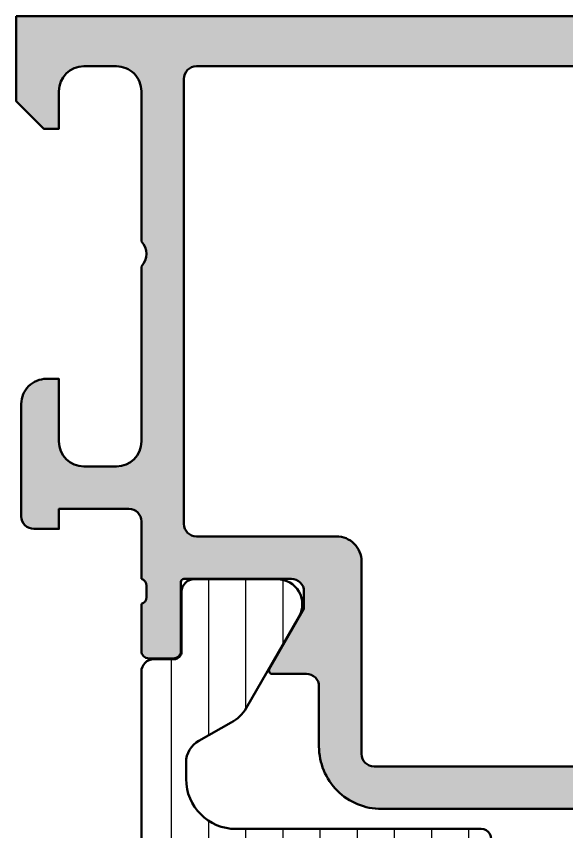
# Model space of a CAD drawing. Extents: x 0 to 94, y 0 to 74.
# Drawn here: x 25 to 47, y 41.39 to 74 of the extents above; entities that cross this region are included whole.
import ezdxf

# ---------------------------------------------------------------- set-up
doc = ezdxf.new("R2010")
doc.units = 0
for name, color, linetype, lineweight in [('0S-Alu contour', 7, 'Continuous', 50), ('0S-Alu hatch', 252, 'Continuous', 25), ('0S-Plastic contour', 254, 'Continuous', 50), ('0S-Plastic hatch', 253, 'Continuous', 25)]:
    doc.layers.add(name, color=color, linetype=linetype, lineweight=lineweight)

# ---------------------------------------------------------------- blocks, each defined once
blk = doc.blocks.new('284151__A5E04A03_E1C2_4A80_AB58_C420A675E90B___A434F6E1_00B6_48F7_BEBC_70347C58FD4A_')
at = {"layer": '0S-Plastic hatch'}
h = blk.add_hatch(dxfattribs=at)
h.set_pattern_fill('ANSI31', color=256, scale=0.4680000000000001, angle=45, style=0)
h.set_pattern_definition([(90, (0, 0), (-1.4859, 0), [])])
edge = h.paths.add_edge_path()
edge.add_line((29.99999999999995, 47.79001574904333), (30.00000000000006, 20.2100097290799))
edge.add_arc((30.50000000000006, 20.2100097290799), 0.4999999999999965, 180, 270)
edge.add_line((30.50000000000006, 19.7100097290799), (31.3070735983153, 19.7100097290799))
edge.add_ellipse((31.30707359831529, 19.41000972907988), major_axis=(-0.300000000000022, 0), ratio=1, start_angle=180, end_angle=269.99999999999795, ccw=False)
edge.add_line((31.60707359831531, 19.41000972907989), (31.60674164791828, 17.01001134614359))
edge.add_arc((32.1117376253569, 17.01500865372588), 0.505020702855099, 180.5669654820281, 270.5675704443997)
edge.add_line((32.11674026498199, 16.51001272907991), (35.43378040463468, 16.51001272907991))
edge.add_arc((35.43378040463468, 17.51001272907991), 0.9999999999999974, 270, 389.999996599345)
edge.add_line((36.29980583809543, 18.01001267767902), (34.72646926026232, 20.7351119414192))
edge.add_line((34.72646926026232, 20.7351119414192), (34.72646926026232, 20.89999999999989))
edge.add_ellipse((34.92646926026222, 20.89999999999987), major_axis=(-0.1999999999998962, 0), ratio=1, start_angle=269.9999999999898, end_angle=360, ccw=False)
edge.add_line((34.92646926026225, 21.09999999999977), (43.58639243890752, 21.10030876842805))
edge.add_arc((43.58639243890756, 21.50030876842803), 0.3999999999999772, 269.9999999999939, 450.0000000000061)
edge.add_line((43.58639243890752, 21.90030876842801), (41.58639243890746, 21.90030876842801))
edge.add_ellipse((41.58639243890746, 22.20030876842796), major_axis=(-0.2999999999999545, 0), ratio=1, start_angle=0, end_angle=90, ccw=False)
edge.add_line((41.28639243890751, 22.20030876842796), (41.28639243890745, 22.40030876842806))
edge.add_arc((40.98639243890739, 22.40030876842806), 0.3000000000000682, 0, 180)
edge.add_line((40.68639243890731, 22.40030876842806), (40.68639243890743, 22.2003087684283))
edge.add_ellipse((40.38639243890743, 22.20030876842795), major_axis=(-0.2999999999999971, 0), ratio=1, start_angle=90.00000000000807, end_angle=180, ccw=False)
edge.add_line((40.38639243890748, 21.90030876842795), (36.88639243890737, 21.90030876842797))
edge.add_ellipse((36.88639243890744, 22.20030876842789), major_axis=(-0.299999999999919, 0), ratio=1, start_angle=0, end_angle=89.99999999998522, ccw=False)
edge.add_line((36.58639243890752, 22.20030876842789), (36.58639243890752, 22.40030876842809))
edge.add_arc((36.28639243890749, 22.400308768428), 0.3000000000000398, 0, 180)
edge.add_line((35.98639243890744, 22.400308768428), (35.98639243890739, 22.20030876842796))
edge.add_ellipse((35.68639243890746, 22.20030876842788), major_axis=(-0.2999999999999261, 0), ratio=1, start_angle=90.0000000000162, end_angle=180, ccw=False)
edge.add_line((35.68639243890755, 21.90030876842795), (34.52229082370775, 21.90030876842795))
edge.add_ellipse((34.52229082370786, 22.10030876806037), major_axis=(-0.1999999996324249, 0), ratio=1, start_angle=59.9999999999697, end_angle=89.99999999996948, ccw=False)
edge.add_line((34.42229082389155, 21.92710368762186), (32.28494885901944, 23.16130726455817))
edge.add_ellipse((32.7811341442253, 24.02354225125053), major_axis=(-0.9948110421236805, 0), ratio=1, start_angle=-0.6764750291088149, end_angle=60.0811181189178, ccw=False)
edge.add_line((31.78639243890757, 24.03528743037982), (31.78639243890757, 39.73310853217524))
edge.add_ellipse((32.78585438190402, 39.70030876842816), major_axis=(-1.000000000000048, 0), ratio=1, start_angle=270.00000000000693, end_angle=358.12037484101205, ccw=False)
edge.add_line((32.7858543819039, 40.7003087684282), (35.68639243890731, 40.70030876842806))
edge.add_ellipse((35.68639243890737, 40.40030876842805), major_axis=(-0.3000000000000184, 0), ratio=1, start_angle=180, end_angle=270.00000000001086, ccw=False)
edge.add_line((35.98639243890739, 40.40030876842804), (35.98639243890733, 40.20030876842819))
edge.add_arc((36.28639243890737, 40.20030876842816), 0.3000000000000398, 180, 360)
edge.add_line((36.58639243890741, 40.20030876842816), (36.58639243890752, 40.40030876842823))
edge.add_ellipse((36.88639243890739, 40.4003087684283), major_axis=(-0.2999999999998692, 0), ratio=1, start_angle=270.00000000000273, end_angle=360, ccw=False)
edge.add_line((36.88639243890738, 40.70030876842817), (40.38639243890742, 40.70030876842813))
edge.add_ellipse((40.38639260127552, 40.40030893079626), major_axis=(-0.2999998376319026, 0), ratio=1, start_angle=180.000031019137, end_angle=270.0000310100388, ccw=False)
edge.add_line((40.68639243890737, 40.40030909321202), (40.68639243890743, 40.20030876842819))
edge.add_arc((40.98639243890744, 40.20030876842816), 0.3000000000000114, 180, 360)
edge.add_line((41.28639243890745, 40.20030876842816), (41.28639243890734, 40.40030876842799))
edge.add_ellipse((41.58639243890732, 40.40030876842823), major_axis=(-0.2999999999999829, 0), ratio=1, start_angle=270.00000000000676, end_angle=360, ccw=False)
edge.add_line((41.58639243890728, 40.70030876842821), (43.58639243890729, 40.70030876842818))
edge.add_arc((43.5863924389073, 41.10030876842813), 0.3999999999999559, 269.999999999998, 450.000000000002)
edge.add_line((43.58639243890729, 41.50030876842809), (33.78639243890757, 41.50030876842814))
edge.add_ellipse((33.78639243890759, 43.50030876842816), major_axis=(-2.000000000000021, 0), ratio=1, start_angle=0, end_angle=89.99999999999937, ccw=False)
edge.add_line((31.78639243890757, 43.50030876842817), (31.78639243890757, 44.15523233178339))
edge.add_ellipse((32.7863924389076, 44.15523233178337), major_axis=(-1.000000000000028, 0), ratio=1, start_angle=299.3063529835271, end_angle=360, ccw=False)
edge.add_line((32.29691329470788, 45.02724733589372), (33.59049221165675, 45.75335858195981))
edge.add_arc((32.88641767806528, 47.07785057934898), 1.499999999999995, 297.9942546357595, 330.0000034006578)
edge.add_line((34.18545582825644, 46.32785065645037), (36.29980583809544, 49.99001280044423))
edge.add_arc((35.43378040463469, 50.49001274904335), 1, 330.0000034006549, 450)
edge.add_line((35.43378040463469, 51.49001274904335), (32.11674026498199, 51.49001274904334))
edge.add_arc((32.1117376253569, 50.98501682439738), 0.5050207028550912, 89.43242955559943, 179.4330345179718)
edge.add_line((31.60674164791828, 50.99001413197967), (31.60707359831531, 48.59001574904336))
edge.add_ellipse((31.3070735983153, 48.59001574904336), major_axis=(-0.3000000000000114, 0), ratio=1, start_angle=90.00000000000199, end_angle=180, ccw=False)
edge.add_line((31.30707359831531, 48.29001574904335), (30.49999999999994, 48.29001574904333))
edge.add_arc((30.49999999999994, 47.79001574904333), 0.4999999999999965, 90, 180)
at = {"layer": '0S-Plastic contour', "color": 7}
for points in [[(35.43378040463469, 51.49001274904335), (32.11674026498199, 51.49001274904334)], [(31.60674164791828, 50.99001413197967), (31.60707359831531, 48.59001574904336)], [(34.18545582825644, 46.32785065645037), (36.29980583809544, 49.99001280044423)], [(31.30707359831531, 48.29001574904335), (30.49999999999994, 48.29001574904333)], [(29.99999999999995, 47.79001574904333), (30.00000000000006, 20.2100097290799)], [(32.29691329470788, 45.02724733589372), (33.59049221165675, 45.75335858195981)], [(31.78639243890757, 43.50030876842817), (31.78639243890757, 44.15523233178339)], [(43.58639243890729, 41.50030876842809), (33.78639243890757, 41.50030876842814)], [(32.7858543819039, 40.7003087684282), (35.68639243890731, 40.70030876842806)], [(36.88639243890738, 40.70030876842817), (40.38639243890742, 40.70030876842813)], [(41.58639243890728, 40.70030876842821), (43.58639243890729, 40.70030876842818)], [(35.98639243890739, 40.40030876842804), (35.98639243890733, 40.20030876842819)], [(36.58639243890741, 40.20030876842816), (36.58639243890752, 40.40030876842823)], [(40.68639243890737, 40.40030909321202), (40.68639243890743, 40.20030876842819)], [(41.28639243890745, 40.20030876842816), (41.28639243890734, 40.40030876842799)], [(31.78639243890757, 24.03528743037982), (31.78639243890757, 39.73310853217524)], [(34.42229082389155, 21.92710368762186), (32.28494885901944, 23.16130726455817)], [(35.98639243890744, 22.400308768428), (35.98639243890739, 22.20030876842796)], [(36.58639243890752, 22.20030876842789), (36.58639243890752, 22.40030876842809)], [(40.68639243890731, 22.40030876842806), (40.68639243890743, 22.2003087684283)], [(41.28639243890751, 22.20030876842796), (41.28639243890745, 22.40030876842806)], [(35.68639243890755, 21.90030876842795), (34.52229082370775, 21.90030876842795)], [(40.38639243890748, 21.90030876842795), (36.88639243890737, 21.90030876842797)], [(43.58639243890752, 21.90030876842801), (41.58639243890746, 21.90030876842801)], [(36.29980583809543, 18.01001267767902), (34.72646926026232, 20.7351119414192), (34.72646926026232, 20.89999999999989)], [(34.92646926026225, 21.09999999999977), (43.58639243890752, 21.10030876842805)], [(30.50000000000006, 19.7100097290799), (31.3070735983153, 19.7100097290799)], [(31.60707359831531, 19.41000972907989), (31.60674164791828, 17.01001134614359)], [(32.11674026498199, 16.51001272907991), (35.43378040463468, 16.51001272907991)]]:
    blk.add_lwpolyline(points, dxfattribs=at)
for centre, radius, start, end in [((32.1117376253569, 50.98501682439738), 0.5050207028550912, 89.43242955559943, 179.4330345179718), ((35.43378040463469, 50.49001274904335), 1, 330.0000034006549, 90), ((30.49999999999994, 47.79001574904333), 0.4999999999999965, 90, 180), ((32.88641767806528, 47.07785057934898), 1.499999999999995, 297.9942546357595, 330.0000034006578), ((43.5863924389073, 41.10030876842813), 0.3999999999999559, 269.999999999998, 90.00000000000205), ((36.28639243890737, 40.20030876842816), 0.3000000000000398, 180, 0), ((40.98639243890744, 40.20030876842816), 0.3000000000000114, 180, 0), ((36.28639243890749, 22.400308768428), 0.3000000000000398, 0, 180), ((40.98639243890739, 22.40030876842806), 0.3000000000000682, 0, 180), ((43.58639243890756, 21.50030876842803), 0.3999999999999772, 269.9999999999939, 90.00000000000612), ((30.50000000000006, 20.2100097290799), 0.4999999999999965, 180, 270), ((35.43378040463468, 17.51001272907991), 0.9999999999999974, 270, 29.99999659934494), ((32.1117376253569, 17.01500865372588), 0.505020702855099, 180.5669654820281, 270.5675704443997)]:
    blk.add_arc(centre, radius, start, end, dxfattribs=at)
at = {"layer": '0S-Plastic contour', "color": 7, "extrusion": (0, 0, -1)}
for centre, radius, start, end in [((-31.3070735983153, 48.59001574904336), 0.3000000000000114, 180, 269.999999999998), ((-32.7863924389076, 44.15523233178337), 1.000000000000028, 0, 60.69364701647288), ((-33.78639243890759, 43.50030876842816), 2.000000000000021, 270.0000000000006, 0), ((-32.78585438190402, 39.70030876842816), 1.000000000000048, 1.879625158987965, 89.99999999999308), ((-35.68639243890737, 40.40030876842805), 0.3000000000000185, 89.99999999998914, 180), ((-36.88639243890739, 40.4003087684283), 0.2999999999998692, 0, 89.99999999999729), ((-40.38639260127552, 40.40030893079626), 0.2999998376319026, 89.99996898996116, 179.999968980863), ((-41.58639243890732, 40.40030876842823), 0.2999999999999829, 0, 89.99999999999324), ((-32.7811341442253, 24.02354225125053), 0.9948110421236805, 299.9188818810822, 0.6764750291087848), ((-35.68639243890746, 22.20030876842788), 0.2999999999999261, 180, 269.9999999999838), ((-36.88639243890744, 22.20030876842789), 0.299999999999919, 270.0000000000149, 0), ((-40.38639243890743, 22.20030876842795), 0.2999999999999971, 180, 269.9999999999919), ((-41.58639243890746, 22.20030876842796), 0.2999999999999545, 270, 0), ((-34.52229082370786, 22.10030876806037), 0.1999999996324249, 270.0000000000305, 300.0000000000303), ((-34.92646926026222, 20.89999999999987), 0.1999999999998962, 0, 90.00000000001017), ((-31.30707359831529, 19.41000972907988), 0.300000000000022, 90.00000000000205, 180)]:
    blk.add_arc(centre, radius, start, end, dxfattribs=at)
blk = doc.blocks.new('398040__3236A2A5_8B37_43F4_B7ED_DE13EB3B801F_')
at = {"layer": '0S-Alu hatch'}
h = blk.add_hatch(color=256, dxfattribs=at)
edge = h.paths.add_edge_path()
edge.add_line((25, 74.00000000000006), (24.99999999999886, 70.60000610351611))
edge.add_line((24.99999999999886, 70.60000610351611), (26.09999847412098, 69.5000000000002))
edge.add_line((26.09999847412098, 69.5000000000002), (26.69999694824196, 69.50000000000017))
edge.add_line((26.69999694824196, 69.50000000000017), (26.69999694824162, 71.00012054488431))
edge.add_ellipse((27.70000246783983, 71.00011502528513), major_axis=(-1.000005519613444, 0), ratio=1, start_angle=270.0003162478584, end_angle=359.99968375205344, ccw=False)
edge.add_line((27.69999694824298, 72.00012054488334), (28.99999237059407, 72.00012054488329))
edge.add_ellipse((29.0000076295107, 71.00012817440376), major_axis=(-0.9999923705959503, 0), ratio=1, start_angle=179.9991257291162, end_angle=270.00087427819267, ccw=False)
edge.add_line((29.99999999999023, 71.0001129156147), (29.9999923706047, 64.99999995296704))
edge.add_ellipse((29.47504479037263, 64.5000076125781), major_axis=(-0.7249567590133342, 0), ratio=1, start_angle=136.3947622149098, end_angle=223.6052377851353, ccw=False)
edge.add_line((29.9999923706051, 64.00001527218957), (30.00004565715756, 56.99999972534709))
edge.add_ellipse((28.99998685942803, 57.00005852307644), major_axis=(-1.000058799458011, 0), ratio=1, start_angle=90.00336866361289, end_angle=179.996631336242, ccw=False)
edge.add_line((29.00004565715651, 55.9999997253469), (27.69999682903213, 55.99999972534741))
edge.add_ellipse((27.70008434571471, 57.00008712281041), major_axis=(-1.000087401292255, 0), ratio=1, start_angle=0.0050070680665044165, end_angle=89.99498610166597, ccw=False)
edge.add_line((26.69999694824128, 56.99999972534889), (26.69999694824165, 59.50001525878909))
edge.add_line((26.69999694824165, 59.50001525878909), (26.19999694823153, 59.50001525878892))
edge.add_arc((26.19997405918515, 58.50003814624466), 0.9999771128062166, 89.9986885242292, 180.0034971356453)
edge.add_line((25.19999694824162, 58.49997711111026), (25.20005798339807, 53.99999972534712))
edge.add_arc((25.70002724277765, 53.99997661371035), 0.4999692599137589, 179.9973514386468, 270.0035228322613)
edge.add_line((25.70005798339855, 53.50000735474162), (26.70005798339776, 53.49999972534721))
edge.add_line((26.70005798339776, 53.49999972534721), (26.70005798339776, 54.29999514771072))
edge.add_line((26.70005798339776, 54.29999514771072), (29.50004565715776, 54.29999514771063))
edge.add_ellipse((29.50004565715781, 53.79999514771077), major_axis=(-0.4999999999998579, 0), ratio=1, start_angle=180, end_angle=270.00000000000614, ccw=False)
edge.add_line((30.00004565715767, 53.79999514771077), (30.00004565715722, 51.50033720962849))
edge.add_ellipse((29.92120921061417, 51.23281661763538), major_axis=(-0.2788950563274364, 0), ratio=1, start_angle=178.8354106259032, end_angle=253.5801235805065, ccw=False)
edge.add_line((30.20004665715722, 51.227148209637), (30.20004665715722, 50.77355420963701))
edge.add_ellipse((29.92117856151405, 50.76789355015995), major_axis=(-0.2789255417371471, 0), ratio=1, start_angle=106.42459455535419, end_angle=181.1628700728881, ccw=False)
edge.add_line((30.00004565715722, 50.50035020963701), (30.00004565715722, 48.6203392096285))
edge.add_arc((30.30004565715722, 48.6203392096285), 0.3000000000000043, 180, 270)
edge.add_line((30.30004565715722, 48.3203392096285), (31.2800199762, 48.3203392096285))
edge.add_arc((31.2800199762, 48.62033920962851), 0.3000000000000043, 269.9999999999993, 360)
edge.add_line((31.5800199762, 48.62033920962851), (31.5800199762, 51.38033720962849))
edge.add_ellipse((31.70001997619959, 51.38033720962848), major_axis=(-0.1199999999995818, 0), ratio=1, start_angle=270.0000000000034, end_angle=360, ccw=False)
edge.add_line((31.70001997619958, 51.50033720962806), (36.00000261852597, 51.50034669530629))
edge.add_ellipse((36.00001293863647, 51.00035701541659), major_axis=(-0.4999896799962082, 0), ratio=1, start_angle=179.9988173780284, end_angle=270.00118262196145, ccw=False)
edge.add_line((36.50000261852618, 51.000346695306), (36.50000261852594, 50.30034974706422))
edge.add_line((36.50000261852594, 50.30034974706422), (35.11175798962006, 47.89582399022782))
edge.add_arc((35.23871903248063, 47.8391402702361), 0.1390401039856604, 155.9408883990604, 266.6087467658954)
edge.add_line((35.23049425670982, 47.70034364354848), (36.6000026185209, 47.70034364354847))
edge.add_ellipse((36.60000261852566, 47.2003436435486), major_axis=(-0.4999999999998721, 0), ratio=1, start_angle=180, end_angle=270.0000000005455, ccw=False)
edge.add_line((37.10000261852554, 47.2003436435486), (37.10000261852613, 44.80003967285248))
edge.add_arc((39.60000261852655, 44.80003967285226), 2.500000000000415, 180, 270.0000000000002)
edge.add_line((39.60000261852655, 42.30003967285184), (54.39988079070974, 42.30003967285217))
edge.add_arc((54.39988079070975, 44.80003967285227), 2.500000000000113, 269.9999999999998, 360)
edge.add_line((56.89988079070985, 44.80003967285227), (56.89988079070985, 47.20034364354874))
edge.add_ellipse((57.39988079070901, 47.20034364354864), major_axis=(-0.4999999999991545, 0), ratio=1, start_angle=269.9999999994178, end_angle=360, ccw=False)
edge.add_line((57.39988079071409, 47.7003436435478), (58.7693891525264, 47.7003436435478))
edge.add_arc((58.76116437675515, 47.83914027023588), 0.1390401039861504, 273.3912532342744, 384.0591116010899)
edge.add_line((58.88812541961602, 47.89582399022814), (57.49988079070977, 50.30034974706323))
edge.add_line((57.49988079070977, 50.30034974706323), (57.49988079070999, 51.00034669530562))
edge.add_ellipse((57.99987047059977, 51.00035701541654), major_axis=(-0.4999896799962792, 0), ratio=1, start_angle=-90.00118262192979, end_angle=0.0011826219716795094, ccw=False)
edge.add_line((57.99988079070999, 51.50034669530631), (62.29994720928402, 51.50033720944346))
edge.add_ellipse((62.29994720928402, 51.3803855764555), major_axis=(-0.1199516329879557, 0), ratio=1, start_angle=180, end_angle=270.0000000000034, ccw=False)
edge.add_line((62.41989884227198, 51.3803855764555), (62.41989884227199, 48.62038757645551))
edge.add_arc((62.719898842272, 48.62038757645551), 0.3000000000000078, 180, 269.9999999999986)
edge.add_line((62.71989884227199, 48.3203875764555), (63.69987316131478, 48.32038757645549))
edge.add_arc((63.69987316131478, 48.62038757645549), 0.3000000000000043, 270, 360)
edge.add_line((63.99987316131479, 48.62038757645549), (63.99987316131478, 50.50039857646401))
edge.add_ellipse((64.07874025695797, 50.76794191698696), major_axis=(-0.2789255417371639, 0), ratio=1, start_angle=-1.1628700728853119, end_angle=73.57540544464138, ccw=False)
edge.add_line((63.79987216131478, 50.77360257646401), (63.79987216131478, 51.22719657646401))
edge.add_ellipse((64.07870960785783, 51.23286498446236), major_axis=(-0.2788950563274373, 0), ratio=1, start_angle=-73.58012358050922, end_angle=1.1645893740924862, ccw=False)
edge.add_line((63.99987316131479, 51.50038557645548), (63.99987316131558, 53.79999514771061))
edge.add_ellipse((64.49987316131569, 53.79999514771063), major_axis=(-0.5000000000001066, 0), ratio=1, start_angle=270, end_angle=360, ccw=False)
edge.add_line((64.49987316131569, 54.29999514771075), (67.29986083507504, 54.29999514771083))
edge.add_line((67.29986083507504, 54.29999514771083), (67.29986083507504, 53.49999972534721))
edge.add_line((67.29986083507504, 53.49999972534721), (68.29986083507502, 53.5000073547416))
edge.add_arc((68.29989157569551, 53.99997661371003), 0.4999692599134721, 269.9964771677879, 360.0026485613531)
edge.add_line((68.79986083507481, 53.99999972534704), (68.79992187023105, 58.49999972534697))
edge.add_arc((67.7998343996619, 58.49991225477817), 1.000087474394374, 0.0050112559646679, 89.99498874390596)
edge.add_line((67.79992187023106, 59.49999972534732), (67.29992187023106, 59.49999972534732))
edge.add_line((67.29992187023106, 59.49999972534732), (67.29992187023095, 56.99999972534754))
edge.add_ellipse((66.29983447275778, 57.00008712280994), major_axis=(-1.00008740129199, 0), ratio=1, start_angle=90.00501389832527, end_angle=179.994992931788, ccw=False)
edge.add_line((66.2999219894402, 55.99999972534721), (64.99987316131569, 55.99999972534743))
edge.add_ellipse((64.99993195904449, 57.00005852307647), major_axis=(-1.000058799457517, 0), ratio=1, start_angle=0.0033686637580103707, end_angle=89.99663133636858, ccw=False)
edge.add_line((63.99987316131547, 56.99999972534545), (63.99987316131547, 63.99999972534732))
edge.add_ellipse((64.524712501634, 64.49999972534732), major_axis=(-0.7248836686986376, 0), ratio=1, start_angle=-43.61157673630407, end_angle=43.611576736303675, ccw=False)
edge.add_line((63.99987316131547, 64.99999972534732), (63.99987316131557, 71.00043483925441))
edge.add_ellipse((64.99992797000323, 71.00038766035021), major_axis=(-1.000054809800521, 0), ratio=1, start_angle=270.0031401344282, end_angle=359.997296995918, ccw=False)
edge.add_line((64.99987316131464, 72.00044246864883), (66.29992198944036, 72.00044246864857))
edge.add_ellipse((66.29983554382459, 71.00035614156445), major_axis=(-1.000086330820219, 0), ratio=1, start_angle=180.0053828449331, end_angle=269.99504745860844, ccw=False)
edge.add_line((67.29992187023127, 71.00045009804218), (67.29992187023095, 69.49999257278972))
edge.add_line((67.29992187023095, 69.49999257278972), (67.89989745616924, 69.49999257278992))
edge.add_line((67.89989745616924, 69.49999257278992), (68.99987304687907, 70.59996792030886))
edge.add_line((68.99987304687907, 70.59996792030886), (68.99987304687923, 74.0000000000004))
edge.add_line((68.99987304687923, 74.0000000000004), (25, 74.00000000000006))
edge = h.paths.add_edge_path()
edge.add_ellipse((32.19999542259547, 71.5000030517582), major_axis=(-0.5000000002325466, 0), ratio=1, start_angle=269.99825147215273, end_angle=360, ccw=False)
edge.add_line((32.20001068137947, 72.00000305175791), (61.79985790252658, 72.00000305175814))
edge.add_ellipse((61.79985516165863, 71.50000031089019), major_axis=(-0.500002740875468, 0), ratio=1, start_angle=180.0003140784808, end_angle=269.9996859213895, ccw=False)
edge.add_line((62.29985790252658, 71.500003051757), (62.29985790252635, 53.7003497470638))
edge.add_ellipse((61.79985790252619, 53.7003497470638), major_axis=(-0.5000000000001706, 0), ratio=1, start_angle=90.00000000000648, end_angle=180, ccw=False)
edge.add_line((61.79985790252624, 53.20034974706363), (56.1998853683466, 53.2003497470642))
edge.add_arc((56.19988332118277, 52.20035179422814), 0.9999979528381494, 89.99988270591233, 180.0001172937092)
edge.add_line((55.19988536834671, 52.20034974707091), (55.199862480163, 44.49999694824272))
edge.add_ellipse((54.69985174797944, 44.50003819936847), major_axis=(-0.5000107338851818, 0), ratio=1, start_angle=90.00210403669212, end_angle=179.99527307066, ccw=False)
edge.add_line((54.69987010955754, 44.00002746582043), (39.30001329967854, 44.00002746582054))
edge.add_ellipse((39.30003166125675, 44.50003819936847), major_axis=(-0.5000107338850684, 0), ratio=1, start_angle=0.004726929340108654, end_angle=89.99789596329572, ccw=False)
edge.add_line((38.8000209290733, 44.49999694824272), (38.79999804088948, 52.2003497470704))
edge.add_arc((37.80000008805326, 52.20035179422763), 0.99999795283832, 359.9998827062908, 450.0001172940974)
edge.add_line((37.79999804088925, 53.20034974706385), (32.19999542236258, 53.20034974706385))
edge.add_ellipse((32.19999542236269, 53.70034974706374), major_axis=(-0.4999999999998864, 0), ratio=1, start_angle=0, end_angle=89.99999999998698, ccw=False)
edge.add_line((31.6999954223628, 53.70034974706374), (31.69999542236292, 71.5000030517582))
at = {"layer": '0S-Alu contour', "color": 7}
for points in [[(25, 74.00000000000006), (24.99999999999886, 70.60000610351611), (26.09999847412098, 69.5000000000002), (26.69999694824196, 69.50000000000017), (26.69999694824162, 71.00012054488431)], [(67.29992187023127, 71.00045009804218), (67.29992187023095, 69.49999257278972), (67.89989745616924, 69.49999257278992), (68.99987304687907, 70.59996792030886), (68.99987304687923, 74.0000000000004), (25, 74.00000000000006)], [(27.69999694824298, 72.00012054488334), (28.99999237059407, 72.00012054488329)], [(32.20001068137947, 72.00000305175791), (61.79985790252658, 72.00000305175814)], [(64.99987316131464, 72.00044246864883), (66.29992198944036, 72.00044246864857)], [(31.6999954223628, 53.70034974706374), (31.69999542236292, 71.5000030517582)], [(62.29985790252658, 71.500003051757), (62.29985790252635, 53.7003497470638)], [(29.99999999999023, 71.0001129156147), (29.9999923706047, 64.99999995296704)], [(63.99987316131547, 64.99999972534732), (63.99987316131557, 71.00043483925441)], [(29.9999923706051, 64.00001527218957), (30.00004565715756, 56.99999972534709)], [(63.99987316131547, 56.99999972534545), (63.99987316131547, 63.99999972534732)], [(26.69999694824128, 56.99999972534889), (26.69999694824165, 59.50001525878909), (26.19999694823153, 59.50001525878892)], [(67.79992187023106, 59.49999972534732), (67.29992187023106, 59.49999972534732), (67.29992187023095, 56.99999972534754)], [(25.19999694824162, 58.49997711111026), (25.20005798339807, 53.99999972534712)], [(68.79986083507481, 53.99999972534704), (68.79992187023105, 58.49999972534697)], [(29.00004565715651, 55.9999997253469), (27.69999682903213, 55.99999972534741)], [(66.2999219894402, 55.99999972534721), (64.99987316131569, 55.99999972534743)], [(25.70005798339855, 53.50000735474162), (26.70005798339776, 53.49999972534721), (26.70005798339776, 54.29999514771072), (29.50004565715776, 54.29999514771063)], [(64.49987316131569, 54.29999514771075), (67.29986083507504, 54.29999514771083), (67.29986083507504, 53.49999972534721), (68.29986083507502, 53.5000073547416)], [(30.00004565715767, 53.79999514771077), (30.00004565715722, 51.50033720962849)], [(63.99987316131479, 51.50038557645548), (63.99987316131558, 53.79999514771061)], [(37.79999804088925, 53.20034974706385), (32.19999542236258, 53.20034974706385)], [(61.79985790252624, 53.20034974706363), (56.1998853683466, 53.2003497470642)], [(38.8000209290733, 44.49999694824272), (38.79999804088948, 52.2003497470704)], [(55.19988536834671, 52.20034974707091), (55.199862480163, 44.49999694824272)], [(30.20004665715722, 51.227148209637), (30.20004665715722, 50.77355420963701)], [(31.5800199762, 48.62033920962851), (31.5800199762, 51.38033720962849)], [(31.70001997619958, 51.50033720962806), (36.00000261852597, 51.50034669530629)], [(57.99988079070999, 51.50034669530631), (62.29994720928402, 51.50033720944346)], [(62.41989884227198, 51.3803855764555), (62.41989884227199, 48.62038757645551)], [(63.79987216131478, 50.77360257646401), (63.79987216131478, 51.22719657646401)], [(36.50000261852618, 51.000346695306), (36.50000261852594, 50.30034974706422), (35.11175798962006, 47.89582399022782)], [(58.88812541961602, 47.89582399022814), (57.49988079070977, 50.30034974706323), (57.49988079070999, 51.00034669530562)], [(30.00004565715722, 50.50035020963701), (30.00004565715722, 48.6203392096285)], [(63.99987316131479, 48.62038757645549), (63.99987316131478, 50.50039857646401)], [(30.30004565715722, 48.3203392096285), (31.2800199762, 48.3203392096285)], [(62.71989884227199, 48.3203875764555), (63.69987316131478, 48.32038757645549)], [(35.23049425670982, 47.70034364354848), (36.6000026185209, 47.70034364354847)], [(57.39988079071409, 47.7003436435478), (58.7693891525264, 47.7003436435478)], [(37.10000261852554, 47.2003436435486), (37.10000261852613, 44.80003967285248)], [(56.89988079070985, 44.80003967285227), (56.89988079070985, 47.20034364354874)], [(54.69987010955754, 44.00002746582043), (39.30001329967854, 44.00002746582054)], [(39.60000261852655, 42.30003967285184), (54.39988079070974, 42.30003967285217)]]:
    blk.add_lwpolyline(points, dxfattribs=at)
at = {"layer": '0S-Alu contour', "color": 7, "extrusion": (0, 0, -1)}
for centre, radius, start, end in [((-27.70000246783983, 71.00011502528513), 1.000005519613444, 0.0003162479465275, 89.9996837521416), ((-29.0000076295107, 71.00012817440376), 0.9999923705959503, 89.99912572180733, 180.0008742708838), ((-32.19999542259547, 71.5000030517582), 0.5000000002325466, 0, 90.00174852784727), ((-61.79985516165863, 71.50000031089019), 0.500002740875468, 90.00031407861044, 179.9996859215192), ((-64.99992797000323, 71.00038766035021), 1.000054809800521, 0.0027030040819815, 89.9968598655718), ((-66.29983554382459, 71.00035614156445), 1.000086330820219, 90.00495254139155, 179.9946171550669), ((-29.47504479037263, 64.5000076125781), 0.7249567590133342, 136.3947622148647, 223.6052377850902), ((-64.524712501634, 64.49999972534732), 0.7248836686986376, 316.3884232636963, 43.6115767363041), ((-27.70008434571471, 57.00008712281041), 1.000087401292255, 270.005013898334, 359.9949929319335), ((-28.99998685942803, 57.00005852307644), 1.000058799458011, 180.003368663758, 269.9966313363871), ((-64.99993195904449, 57.00005852307647), 1.000058799457517, 270.0033686636314, 359.996631336242), ((-66.29983447275778, 57.00008712280994), 1.00008740129199, 180.0050070682121, 269.9949861016747), ((-29.50004565715781, 53.79999514771077), 0.4999999999998579, 89.99999999999388, 180), ((-64.49987316131569, 53.79999514771063), 0.5000000000001066, 0, 90), ((-32.19999542236269, 53.70034974706374), 0.4999999999998864, 270.000000000013, 0), ((-61.79985790252619, 53.7003497470638), 0.5000000000001706, 180, 269.9999999999935), ((-29.92120921061417, 51.23281661763538), 0.2788950563274364, 106.4198764194935, 181.1645893740969), ((-31.70001997619959, 51.38033720962848), 0.1199999999995818, 0, 89.99999999999662), ((-36.00001293863647, 51.00035701541659), 0.4999896799962082, 89.99881737803852, 180.0011826219717), ((-57.99987047059977, 51.00035701541654), 0.4999896799962792, 359.9988173780283, 90.00118262192973), ((-62.29994720928402, 51.3803855764555), 0.1199516329879557, 89.99999999999662, 180), ((-64.07870960785783, 51.23286498446236), 0.2788950563274373, 358.8354106259075, 73.58012358050927), ((-29.92117856151405, 50.76789355015995), 0.2789255417371471, 178.8371299271119, 253.5754054446458), ((-64.07874025695797, 50.76794191698696), 0.2789255417371639, 286.4245945553586, 1.162870072885284), ((-36.60000261852566, 47.2003436435486), 0.4999999999998721, 89.99999999945447, 180), ((-57.39988079070901, 47.20034364354864), 0.4999999999991545, 0, 90.00000000058216), ((-39.30003166125675, 44.50003819936847), 0.5000107338850684, 270.0021040367043, 359.9952730706599), ((-54.69985174797944, 44.50003819936847), 0.5000107338851818, 180.0047269293401, 269.9978959633079)]:
    blk.add_arc(centre, radius, start, end, dxfattribs=at)
at = {"layer": '0S-Alu contour', "color": 7}
for centre, radius, start, end in [((26.19997405918515, 58.50003814624466), 0.9999771128062166, 89.9986885242292, 180.0034971356453), ((67.7998343996619, 58.49991225477817), 1.000087474394374, 0.0050112559646679, 89.99498874390596), ((25.70002724277765, 53.99997661371035), 0.4999692599137589, 179.9973514386468, 270.0035228322613), ((68.29989157569551, 53.99997661371003), 0.4999692599134721, 269.9964771677879, 0.0026485613531484), ((37.80000008805326, 52.20035179422763), 0.99999795283832, 359.9998827062908, 90.00011729409745), ((56.19988332118277, 52.20035179422814), 0.9999979528381494, 89.99988270591233, 180.0001172937092), ((30.30004565715722, 48.6203392096285), 0.3000000000000043, 180, 270), ((31.2800199762, 48.62033920962851), 0.3000000000000043, 269.9999999999993, 0), ((62.719898842272, 48.62038757645551), 0.3000000000000078, 180, 269.9999999999986), ((63.69987316131478, 48.62038757645549), 0.3000000000000043, 270, 0), ((35.23871903248063, 47.8391402702361), 0.1390401039856604, 155.9408883990604, 266.6087467658954), ((58.76116437675515, 47.83914027023588), 0.1390401039861504, 273.3912532342744, 24.05911160108992), ((39.60000261852655, 44.80003967285226), 2.500000000000415, 180, 270.0000000000002), ((54.39988079070975, 44.80003967285227), 2.500000000000113, 269.9999999999998, 0)]:
    blk.add_arc(centre, radius, start, end, dxfattribs=at)
blk = doc.blocks.new('371270__3FE5ED8D_51E1_4DC7_8B08_16F782594D6A_')
at = {"layer": '0S-Alu contour', "color": 7}
blk.add_blockref('398040__3236A2A5_8B37_43F4_B7ED_DE13EB3B801F_', (0, 0), dxfattribs=at)
at = {"layer": '0S-Plastic contour', "color": 7}
blk.add_blockref('284151__A5E04A03_E1C2_4A80_AB58_C420A675E90B___A434F6E1_00B6_48F7_BEBC_70347C58FD4A_', (0, 0), dxfattribs=at)

msp = doc.modelspace()

# ---------------------------------------------------------------- block references
at = {"layer": '0S-Alu contour', "color": 7}
msp.add_blockref('371270__3FE5ED8D_51E1_4DC7_8B08_16F782594D6A_', (0, 0), dxfattribs=at)

doc.saveas('drawing.dxf')
